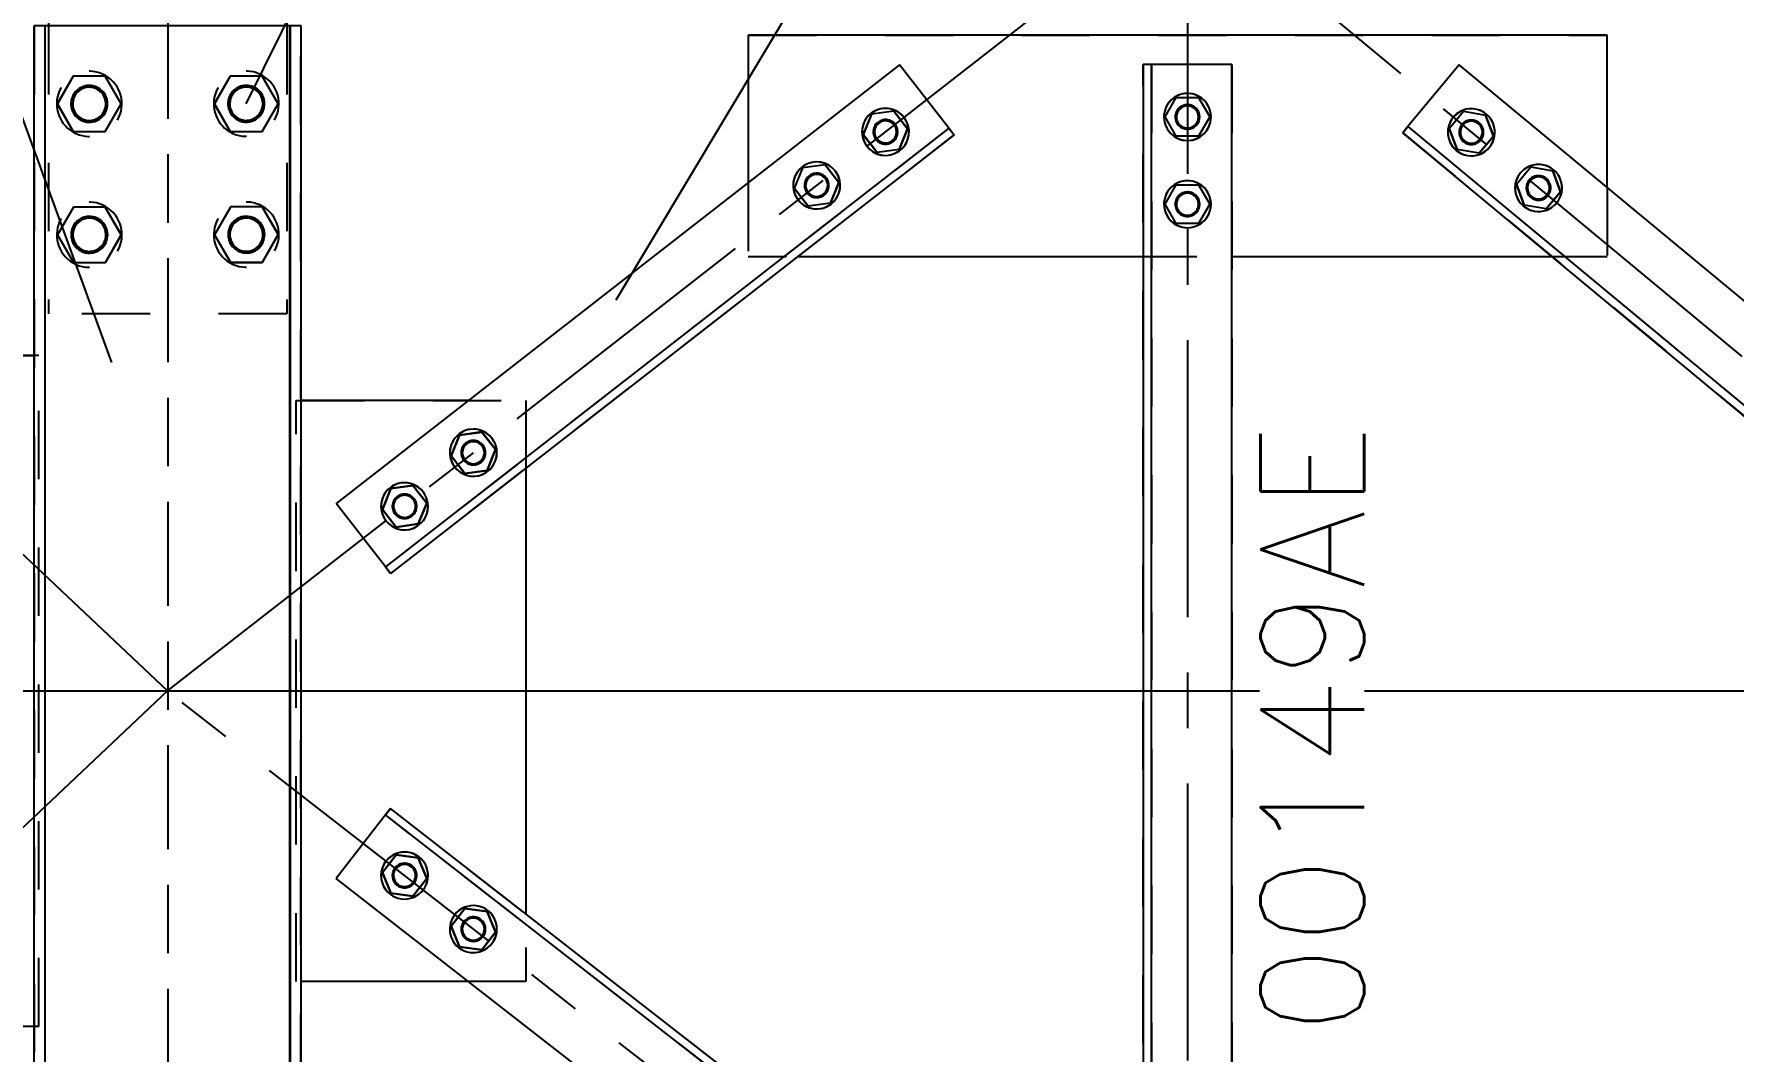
# Model space of a CAD drawing. Header units: millimetres. Extents: x 505 to 1346, y 20403 to 20997.
# Drawn here: x 1037.51 to 1086.21, y 20466.28 to 20495.42 of the extents above; entities that cross this region are included whole.
import ezdxf

# ---------------------------------------------------------------- set-up
doc = ezdxf.new("R2010")
doc.units = ezdxf.units.MM
for name, pattern in [('CENTER', [12.7, 7.9375, -1.5875, 1.5875, -1.5875]), ('DXK_LINE_DOT2', [3.9198, 1.9599, -1.9599]), ('DXK_LINE_DOT6', [6.9771, 2.979, -1.0191, 1.9599, -1.0191])]:
    doc.linetypes.add(name, pattern=pattern)
doc.styles.add('RomanS', font='ROMANS__.TTF', dxfattribs={"height": 0.2})

# ---------------------------------------------------------------- blocks, each defined once
blk = doc.blocks.new('Bolt-110200292-64989 - 64510')
at = {"color": 3, "linetype": 'Continuous'}
for p, q in [((1047.492, 20471.398), (1047.886, 20471.904)), ((1047.886, 20471.904), (1047.492, 20471.398)), ((1047.886, 20471.904), (1048.522, 20471.816)), ((1047.886, 20471.904), (1047.886, 20471.904)), ((1048.522, 20471.816), (1047.886, 20471.904)), ((1048.522, 20471.816), (1048.763, 20471.222)), ((1048.522, 20471.816), (1048.522, 20471.816)), ((1048.763, 20471.222), (1048.522, 20471.816)), ((1047.734, 20470.804), (1047.492, 20471.398)), ((1047.492, 20471.398), (1047.492, 20471.398)), ((1047.492, 20471.398), (1047.734, 20470.804)), ((1048.763, 20471.222), (1048.369, 20470.716)), ((1048.369, 20470.716), (1048.763, 20471.222)), ((1048.763, 20471.222), (1048.763, 20471.222)), ((1048.369, 20470.716), (1047.734, 20470.804)), ((1047.734, 20470.804), (1047.734, 20470.804)), ((1047.734, 20470.804), (1048.369, 20470.716)), ((1048.369, 20470.716), (1048.369, 20470.716)), ((1049.465, 20469.863), (1049.859, 20470.369)), ((1049.859, 20470.369), (1049.465, 20469.863)), ((1049.859, 20470.369), (1050.495, 20470.281)), ((1049.859, 20470.369), (1049.859, 20470.369)), ((1050.495, 20470.281), (1049.859, 20470.369)), ((1050.495, 20470.281), (1050.736, 20469.686)), ((1050.495, 20470.281), (1050.495, 20470.281)), ((1050.736, 20469.686), (1050.495, 20470.281)), ((1049.707, 20469.268), (1049.465, 20469.863)), ((1049.465, 20469.863), (1049.465, 20469.863)), ((1049.465, 20469.863), (1049.707, 20469.268)), ((1050.736, 20469.686), (1050.342, 20469.18)), ((1050.342, 20469.18), (1050.736, 20469.686)), ((1050.736, 20469.686), (1050.736, 20469.686)), ((1050.342, 20469.18), (1049.707, 20469.268)), ((1049.707, 20469.268), (1049.707, 20469.268)), ((1049.707, 20469.268), (1050.342, 20469.18)), ((1050.342, 20469.18), (1050.342, 20469.18))]:
    blk.add_line(p, q, dxfattribs=at)
at = {"color": 3, "linetype": 'DXK_LINE_DOT2'}
for p, q in [((1047.493, 20471.398), (1047.887, 20471.903)), ((1047.887, 20471.903), (1047.887, 20471.904)), ((1047.887, 20471.903), (1048.521, 20471.816)), ((1048.521, 20471.816), (1048.763, 20471.222)), ((1048.521, 20471.816), (1048.521, 20471.816)), ((1047.734, 20470.804), (1047.493, 20471.398)), ((1047.493, 20471.398), (1047.493, 20471.398)), ((1048.763, 20471.222), (1048.369, 20470.716)), ((1048.763, 20471.222), (1048.763, 20471.222)), ((1048.369, 20470.716), (1047.734, 20470.804)), ((1047.734, 20470.804), (1047.734, 20470.804)), ((1048.369, 20470.716), (1048.369, 20470.716)), ((1049.466, 20469.862), (1049.86, 20470.368)), ((1049.86, 20470.368), (1050.494, 20470.28)), ((1049.86, 20470.368), (1049.86, 20470.368)), ((1050.494, 20470.28), (1050.736, 20469.686)), ((1050.494, 20470.28), (1050.494, 20470.28)), ((1049.707, 20469.269), (1049.466, 20469.862)), ((1049.466, 20469.862), (1049.466, 20469.862)), ((1050.736, 20469.686), (1050.342, 20469.181)), ((1050.736, 20469.686), (1050.736, 20469.686)), ((1050.342, 20469.181), (1049.707, 20469.269)), ((1049.707, 20469.269), (1049.707, 20469.269)), ((1050.342, 20469.181), (1050.342, 20469.181))]:
    blk.add_line(p, q, dxfattribs=at)
at = {"color": 3, "linetype": 'Continuous'}
for centre, radius, start, end in [((1048.128, 20471.31), 0.675, 82.1109, 262.1109), ((1048.128, 20471.31), 0.675, 52.1109, 232.1109), ((1048.128, 20471.31), 0.675, 232.1109, 52.1109), ((1048.128, 20471.31), 0.317, 82.1109, 262.1109), ((1048.128, 20471.31), 0.35, 322.1109, 142.1109), ((1048.128, 20471.31), 0.675, 262.1109, 82.1109), ((1048.128, 20471.31), 0.317, 262.1109, 82.1109), ((1048.128, 20471.31), 0.35, 142.1109, 322.1109), ((1050.101, 20469.774), 0.675, 82.1109, 262.1109), ((1050.101, 20469.774), 0.675, 52.1109, 232.1109), ((1050.101, 20469.774), 0.675, 232.1109, 52.1109), ((1050.101, 20469.775), 0.317, 82.1109, 262.1109), ((1050.101, 20469.774), 0.35, 322.1109, 142.1109), ((1050.101, 20469.774), 0.675, 262.1109, 82.1109), ((1050.101, 20469.775), 0.317, 262.1109, 82.1109), ((1050.101, 20469.774), 0.35, 142.1109, 322.1109)]:
    blk.add_arc(centre, radius, start, end, dxfattribs=at)
at = {"color": 3, "linetype": 'DXK_LINE_DOT2'}
for centre, radius, start, end in [((1048.128, 20471.31), 0.35, 124.1109, 304.1109), ((1048.128, 20471.31), 0.317, 52.1109, 232.1109), ((1048.128, 20471.31), 0.35, 304.1109, 124.1109), ((1048.128, 20471.31), 0.317, 232.1109, 52.1109), ((1050.101, 20469.774), 0.317, 52.1109, 232.1109), ((1050.101, 20469.774), 0.35, 304.1109, 124.1109), ((1050.101, 20469.774), 0.35, 124.1109, 304.1109), ((1050.101, 20469.774), 0.317, 232.1109, 52.1109)]:
    blk.add_arc(centre, radius, start, end, dxfattribs=at)
blk = doc.blocks.new('Part-110200292-64598 - 64510')
at = {"color": 3, "linetype": 'Continuous'}
for p, q in [((1038.265, 20499.029), (1038.419, 20499.053)), ((1044.259, 20499.053), (1044.414, 20499.029)), ((1037.919, 20498.553), (1037.944, 20498.708)), ((1037.919, 20498.553), (1037.919, 20495.648)), ((1044.735, 20498.708), (1044.759, 20498.553)), ((1044.759, 20498.553), (1044.759, 20495.648))]:
    blk.add_line(p, q, dxfattribs=at)
at = {"color": 7, "linetype": 'DXK_LINE_DOT2'}
for p, q in [((1038.419, 20499.053), (1038.265, 20499.029)), ((1044.414, 20499.029), (1044.259, 20499.053)), ((1037.944, 20498.708), (1037.919, 20498.553)), ((1044.759, 20498.553), (1044.735, 20498.708)), ((1037.919, 20495.648), (1037.919, 20487.398)), ((1044.759, 20495.648), (1044.759, 20487.398)), ((1044.759, 20487.398), (1037.919, 20487.398))]:
    blk.add_line(p, q, dxfattribs=at)
at = {"color": 3, "linetype": 'Continuous'}
for centre, start, end in [((1038.419, 20498.553), 108, 162), ((1044.259, 20498.553), 18, 72)]:
    blk.add_arc(centre, 0.5, start, end, dxfattribs=at)
at = {"color": 7, "linetype": 'DXK_LINE_DOT2'}
for centre, start, end in [((1038.419, 20498.553), 108, 162), ((1044.259, 20498.553), 18, 72)]:
    blk.add_arc(centre, 0.5, start, end, dxfattribs=at)
blk = doc.blocks.new('Bolt-110200292-64599 - 64510')
at = {"color": 3, "linetype": 'DXK_LINE_DOT2'}
for p, q in [((1038.634, 20494.211), (1038.176, 20493.417)), ((1039.55, 20494.211), (1038.634, 20494.211)), ((1040.009, 20493.418), (1039.55, 20494.211)), ((1043.134, 20494.213), (1042.676, 20493.419)), ((1044.05, 20494.214), (1043.134, 20494.213)), ((1044.509, 20493.42), (1044.05, 20494.214)), ((1038.176, 20493.417), (1038.635, 20492.623)), ((1039.551, 20492.624), (1040.009, 20493.418)), ((1042.676, 20493.419), (1043.135, 20492.626)), ((1044.051, 20492.626), (1044.509, 20493.42)), ((1038.635, 20492.623), (1039.551, 20492.624)), ((1043.135, 20492.626), (1044.051, 20492.626)), ((1038.636, 20490.461), (1038.178, 20489.667)), ((1039.552, 20490.461), (1038.636, 20490.461)), ((1040.011, 20489.668), (1039.552, 20490.461)), ((1043.136, 20490.463), (1042.678, 20489.669)), ((1044.052, 20490.464), (1043.136, 20490.463)), ((1044.511, 20489.67), (1044.052, 20490.464)), ((1038.178, 20489.667), (1038.637, 20488.873)), ((1039.553, 20488.874), (1040.011, 20489.668)), ((1042.678, 20489.669), (1043.137, 20488.876)), ((1044.053, 20488.876), (1044.511, 20489.67)), ((1038.637, 20488.873), (1039.553, 20488.874)), ((1043.137, 20488.876), (1044.053, 20488.876))]:
    blk.add_line(p, q, dxfattribs=at)
at = {"color": 3, "linetype": 'Continuous'}
for p, q in [((1038.634, 20494.209), (1038.177, 20493.417)), ((1039.55, 20494.21), (1038.634, 20494.209)), ((1040.008, 20493.418), (1039.55, 20494.21)), ((1043.134, 20494.212), (1042.677, 20493.419)), ((1044.05, 20494.213), (1043.134, 20494.212)), ((1044.508, 20493.42), (1044.05, 20494.213)), ((1038.177, 20493.417), (1038.635, 20492.624)), ((1039.55, 20492.625), (1040.008, 20493.418)), ((1042.677, 20493.419), (1043.135, 20492.627)), ((1044.05, 20492.628), (1044.508, 20493.42)), ((1038.635, 20492.624), (1039.55, 20492.625)), ((1043.135, 20492.627), (1044.05, 20492.628)), ((1038.637, 20490.459), (1038.179, 20489.667)), ((1039.552, 20490.46), (1038.637, 20490.459)), ((1040.01, 20489.668), (1039.552, 20490.46)), ((1043.137, 20490.462), (1042.679, 20489.669)), ((1044.052, 20490.463), (1043.137, 20490.462)), ((1044.51, 20489.67), (1044.052, 20490.463)), ((1038.179, 20489.667), (1038.637, 20488.874)), ((1039.553, 20488.875), (1040.01, 20489.668)), ((1042.679, 20489.669), (1043.137, 20488.877)), ((1044.053, 20488.878), (1044.51, 20489.67)), ((1038.637, 20488.874), (1039.553, 20488.875)), ((1043.137, 20488.877), (1044.053, 20488.878))]:
    blk.add_line(p, q, dxfattribs=at)
at = {"color": 3, "linetype": 'DXK_LINE_DOT2'}
for centre, radius, start, end in [((1039.092, 20493.417), 0.933, 330.0324, 150.0324), ((1039.092, 20493.417), 0.525, 90.0324, 270.0324), ((1039.092, 20493.417), 0.525, 270.0324, 90.0324), ((1043.592, 20493.42), 0.933, 330.0324, 150.0324), ((1043.592, 20493.42), 0.525, 90.0324, 270.0324), ((1043.592, 20493.42), 0.525, 270.0324, 90.0324), ((1039.092, 20493.417), 0.933, 150.0324, 330.0324), ((1039.092, 20493.417), 0.476, 150.0324, 330.0324), ((1039.092, 20493.417), 0.476, 330.0324, 150.0324), ((1043.592, 20493.42), 0.933, 150.0324, 330.0324), ((1043.592, 20493.42), 0.476, 150.0324, 330.0324), ((1043.592, 20493.42), 0.476, 330.0324, 150.0324), ((1039.095, 20489.667), 0.933, 330.0324, 150.0324), ((1043.595, 20489.67), 0.933, 330.0324, 150.0324), ((1039.095, 20489.667), 0.933, 150.0324, 330.0324), ((1039.095, 20489.667), 0.525, 90.0324, 270.0324), ((1039.095, 20489.667), 0.476, 330.0324, 150.0324), ((1039.095, 20489.667), 0.525, 270.0324, 90.0324), ((1043.595, 20489.67), 0.933, 150.0324, 330.0324), ((1043.595, 20489.67), 0.525, 90.0324, 270.0324), ((1043.595, 20489.67), 0.476, 330.0324, 150.0324), ((1043.595, 20489.67), 0.525, 270.0324, 90.0324), ((1039.095, 20489.667), 0.476, 150.0324, 330.0324), ((1043.595, 20489.67), 0.476, 150.0324, 330.0324)]:
    blk.add_arc(centre, radius, start, end, dxfattribs=at)
at = {"color": 3, "linetype": 'Continuous'}
for centre, radius, start, end in [((1039.092, 20493.417), 0.525, 288.0324, 108.0324), ((1043.592, 20493.42), 0.525, 288.0324, 108.0324), ((1039.092, 20493.417), 0.525, 108.0324, 288.0324), ((1039.092, 20493.417), 0.476, 0.0324, 180.0324), ((1043.592, 20493.42), 0.525, 108.0324, 288.0324), ((1043.592, 20493.42), 0.476, 0.0324, 180.0324), ((1039.092, 20493.417), 0.476, 180.0324, 0.0324), ((1043.592, 20493.42), 0.476, 180.0324, 0.0324), ((1039.095, 20489.667), 0.525, 108.0324, 288.0324), ((1039.095, 20489.667), 0.476, 0.0324, 180.0324), ((1039.095, 20489.667), 0.525, 288.0324, 108.0324), ((1043.595, 20489.67), 0.525, 108.0324, 288.0324), ((1043.595, 20489.67), 0.476, 0.0324, 180.0324), ((1043.595, 20489.67), 0.525, 288.0324, 108.0324), ((1039.095, 20489.667), 0.476, 180.0324, 0.0324), ((1043.595, 20489.67), 0.476, 180.0324, 0.0324)]:
    blk.add_arc(centre, radius, start, end, dxfattribs=at)
blk = doc.blocks.new('Part-110200292-64571 - 64510')
at = {"color": 7, "linetype": 'CENTER'}
blk.add_line((1070.569, 20499.348), (1070.569, 20453.848), dxfattribs=at)
at = {"color": 3, "linetype": 'Continuous'}
for p, q in [((1069.299, 20494.542), (1069.299, 20458.655)), ((1069.534, 20494.542), (1069.299, 20494.542)), ((1069.534, 20458.655), (1069.534, 20494.542)), ((1071.839, 20494.542), (1069.534, 20494.542)), ((1071.839, 20458.655), (1071.839, 20494.542)), ((1069.299, 20458.655), (1069.534, 20458.655)), ((1071.839, 20458.655), (1069.534, 20458.655))]:
    blk.add_line(p, q, dxfattribs=at)
at = {"color": 7, "linetype": 'DXK_LINE_DOT2'}
for p, q in [((1069.299, 20458.655), (1069.299, 20494.542)), ((1069.534, 20494.542), (1069.534, 20458.655)), ((1071.839, 20494.542), (1071.839, 20458.655))]:
    blk.add_line(p, q, dxfattribs=at)
blk = doc.blocks.new('Part-110200292-64583 - 64510')
at = {"color": 7, "linetype": 'CENTER'}
blk.add_line((1070.566, 20499.351), (1125.461, 20453.848), dxfattribs=at)
at = {"color": 3, "linetype": 'Continuous'}
for p, q in [((1078.361, 20494.538), (1076.89, 20492.764)), ((1119.289, 20460.614), (1078.361, 20494.538)), ((1076.74, 20492.583), (1076.89, 20492.764)), ((1117.668, 20458.659), (1076.74, 20492.583)), ((1076.74, 20492.583), (1076.741, 20492.583)), ((1076.89, 20492.764), (1117.818, 20458.839)), ((1076.89, 20492.764), (1076.89, 20492.764))]:
    blk.add_line(p, q, dxfattribs=at)
at = {"color": 7, "linetype": 'DXK_LINE_DOT2'}
for p, q in [((1078.361, 20494.538), (1078.361, 20494.538)), ((1076.89, 20492.764), (1076.741, 20492.583)), ((1076.741, 20492.583), (1117.668, 20458.659)), ((1076.89, 20492.764), (1117.818, 20458.839))]:
    blk.add_line(p, q, dxfattribs=at)
blk = doc.blocks.new('Part-110200292-64584 - 64510')
at = {"color": 7, "linetype": 'CENTER'}
blk.add_line((1017.212, 20499.351), (1041.331, 20476.598), dxfattribs=at)
at = {"color": 3, "linetype": 'Continuous'}
for p, q in [((1022.582, 20492.862), (1024.164, 20494.538)), ((1024.164, 20494.538), (1036.514, 20482.889)), ((1022.421, 20492.691), (1022.582, 20492.862)), ((1022.421, 20492.691), (1022.421, 20492.691)), ((1022.421, 20492.691), (1034.771, 20481.041)), ((1022.582, 20492.862), (1022.582, 20492.862)), ((1022.582, 20492.862), (1034.932, 20481.212)), ((1036.514, 20482.889), (1034.932, 20481.212)), ((1034.932, 20481.212), (1034.771, 20481.041)), ((1034.771, 20481.041), (1034.771, 20481.041)), ((1034.932, 20481.212), (1034.932, 20481.212))]:
    blk.add_line(p, q, dxfattribs=at)
at = {"color": 7, "linetype": 'DXK_LINE_DOT2'}
for p, q in [((1022.582, 20492.862), (1022.421, 20492.691)), ((1022.421, 20492.691), (1034.771, 20481.041)), ((1022.582, 20492.862), (1034.932, 20481.212)), ((1034.932, 20481.212), (1034.771, 20481.041))]:
    blk.add_line(p, q, dxfattribs=at)
blk = doc.blocks.new('Part-110200292-64596 - 64510')
at = {"color": 3, "linetype": 'Continuous'}
for p, q in [((1045.164, 20495.648), (1037.514, 20495.648)), ((1037.514, 20457.548), (1037.514, 20495.648)), ((1037.829, 20457.548), (1037.829, 20495.648)), ((1044.837, 20495.648), (1044.849, 20495.648)), ((1044.837, 20457.548), (1044.837, 20495.648)), ((1044.849, 20495.648), (1044.849, 20457.548)), ((1045.164, 20457.548), (1045.164, 20495.648)), ((1045.164, 20457.548), (1037.514, 20457.548)), ((1044.837, 20457.548), (1044.849, 20457.548))]:
    blk.add_line(p, q, dxfattribs=at)
at = {"color": 7, "linetype": 'DXK_LINE_DOT2'}
for p, q in [((1037.514, 20495.648), (1037.514, 20457.548)), ((1037.829, 20457.548), (1037.829, 20495.648)), ((1045.152, 20495.648), (1045.164, 20495.648)), ((1045.152, 20457.548), (1045.152, 20495.648)), ((1045.152, 20457.548), (1045.164, 20457.548))]:
    blk.add_line(p, q, dxfattribs=at)
blk = doc.blocks.new('Part-110200292-64987 - 64510')
at = {"color": 7, "linetype": 'CENTER'}
blk.add_line((1070.57, 20453.846), (1041.331, 20476.598), dxfattribs=at)
at = {"color": 3, "linetype": 'Continuous'}
for p, q in [((1047.58, 20473.048), (1046.164, 20471.229)), ((1047.724, 20473.233), (1047.58, 20473.048)), ((1063.733, 20460.478), (1047.58, 20473.048)), ((1047.58, 20473.048), (1047.58, 20473.048)), ((1063.878, 20460.663), (1047.724, 20473.233)), ((1047.724, 20473.233), (1047.724, 20473.233)), ((1062.318, 20458.658), (1046.164, 20471.229)), ((1063.733, 20460.478), (1062.318, 20458.658)), ((1063.878, 20460.663), (1063.733, 20460.478)), ((1063.733, 20460.478), (1063.733, 20460.478)), ((1063.877, 20460.663), (1063.878, 20460.663))]:
    blk.add_line(p, q, dxfattribs=at)
at = {"color": 7, "linetype": 'DXK_LINE_DOT2'}
for p, q in [((1047.58, 20473.048), (1047.724, 20473.233)), ((1063.733, 20460.478), (1047.58, 20473.048)), ((1063.877, 20460.663), (1047.724, 20473.233)), ((1063.733, 20460.478), (1063.877, 20460.663))]:
    blk.add_line(p, q, dxfattribs=at)
blk = doc.blocks.new('Part-110200292-64770 - 64510')
at = {"color": 7, "linetype": 'DXK_LINE_DOT2'}
for p, q in [((1032.993, 20486.21), (1031.233, 20486.21)), ((1031.233, 20486.21), (1031.233, 20484.379)), ((1031.233, 20486.21), (1031.233, 20486.21)), ((1032.993, 20486.21), (1037.514, 20486.21)), ((1037.644, 20486.21), (1037.514, 20486.21)), ((1037.644, 20466.987), (1037.644, 20486.21)), ((1037.644, 20486.21), (1037.644, 20486.21)), ((1031.233, 20468.818), (1031.233, 20484.379)), ((1031.233, 20468.818), (1031.233, 20466.987)), ((1032.993, 20466.987), (1031.233, 20466.987)), ((1031.233, 20466.987), (1031.233, 20466.987)), ((1037.514, 20466.987), (1032.993, 20466.987)), ((1037.644, 20466.987), (1037.514, 20466.987)), ((1037.644, 20466.987), (1037.644, 20466.987))]:
    blk.add_line(p, q, dxfattribs=at)
at = {"color": 3, "linetype": 'Continuous'}
for p, q in [((1037.514, 20486.21), (1032.993, 20486.21)), ((1031.233, 20484.379), (1031.233, 20468.818)), ((1037.514, 20466.987), (1032.993, 20466.987))]:
    blk.add_line(p, q, dxfattribs=at)
blk = doc.blocks.new('Part-110200292-64650 - 64510')
at = {"color": 7, "linetype": 'CENTER'}
blk.add_line((1041.331, 20476.598), (1070.57, 20499.351), dxfattribs=at)
at = {"color": 3, "linetype": 'Continuous'}
for p, q in [((1062.318, 20494.539), (1046.164, 20481.968)), ((1063.733, 20492.719), (1062.318, 20494.539)), ((1063.733, 20492.719), (1047.58, 20480.149)), ((1063.878, 20492.534), (1047.724, 20479.964)), ((1063.733, 20492.719), (1063.733, 20492.719)), ((1063.733, 20492.719), (1063.878, 20492.534)), ((1063.878, 20492.534), (1063.877, 20492.534)), ((1047.58, 20480.149), (1046.164, 20481.968)), ((1047.58, 20480.149), (1047.724, 20479.964)), ((1047.58, 20480.149), (1047.58, 20480.149)), ((1047.724, 20479.964), (1047.724, 20479.964))]:
    blk.add_line(p, q, dxfattribs=at)
at = {"color": 7, "linetype": 'DXK_LINE_DOT2'}
for p, q in [((1063.733, 20492.719), (1047.58, 20480.149)), ((1063.877, 20492.534), (1047.724, 20479.964)), ((1063.733, 20492.719), (1063.733, 20492.719)), ((1063.877, 20492.534), (1063.733, 20492.719)), ((1047.724, 20479.964), (1047.58, 20480.149))]:
    blk.add_line(p, q, dxfattribs=at)
blk = doc.blocks.new('Part-110200292-64774 - 64510')
at = {"color": 7, "linetype": 'DXK_LINE_DOT2'}
for p, q in [((1045.019, 20468.274), (1045.019, 20484.923)), ((1045.019, 20484.923), (1051.601, 20484.923)), ((1045.019, 20484.923), (1045.019, 20484.923)), ((1051.601, 20484.923), (1051.601, 20468.274)), ((1051.601, 20484.923), (1051.601, 20484.923)), ((1051.601, 20468.274), (1045.019, 20468.274)), ((1045.019, 20468.274), (1045.019, 20468.274)), ((1051.601, 20468.274), (1051.601, 20468.274))]:
    blk.add_line(p, q, dxfattribs=at)
at = {"color": 3, "linetype": 'Continuous'}
for p, q in [((1049.96, 20484.923), (1045.164, 20484.923)), ((1051.601, 20482.981), (1051.601, 20470.216)), ((1049.96, 20468.274), (1045.164, 20468.274))]:
    blk.add_line(p, q, dxfattribs=at)
blk = doc.blocks.new('Bolt-110200292-64768 - 64510')
at = {"color": 3, "linetype": 'Continuous'}
for p, q in [((1069.928, 20493.042), (1070.249, 20493.598)), ((1070.249, 20493.598), (1070.89, 20493.598)), ((1070.89, 20493.598), (1071.211, 20493.042)), ((1070.249, 20492.487), (1069.928, 20493.042)), ((1071.211, 20493.042), (1070.89, 20492.487)), ((1070.89, 20492.487), (1070.249, 20492.487)), ((1069.928, 20490.542), (1070.249, 20491.098)), ((1070.249, 20491.098), (1070.89, 20491.098)), ((1070.89, 20491.098), (1071.211, 20490.542)), ((1070.249, 20489.987), (1069.928, 20490.542)), ((1071.211, 20490.542), (1070.89, 20489.987)), ((1070.89, 20489.987), (1070.249, 20489.987))]:
    blk.add_line(p, q, dxfattribs=at)
at = {"color": 3, "linetype": 'DXK_LINE_DOT2'}
for p, q in [((1069.928, 20493.042), (1070.249, 20493.597)), ((1070.249, 20493.597), (1070.89, 20493.597)), ((1070.89, 20493.597), (1071.21, 20493.042)), ((1070.249, 20492.487), (1069.928, 20493.042)), ((1071.21, 20493.042), (1070.89, 20492.487)), ((1070.89, 20492.487), (1070.249, 20492.487)), ((1069.928, 20490.542), (1070.249, 20491.097)), ((1070.249, 20491.097), (1070.89, 20491.097)), ((1070.89, 20491.097), (1071.21, 20490.542)), ((1070.249, 20489.987), (1069.928, 20490.542)), ((1071.21, 20490.542), (1070.89, 20489.987)), ((1070.89, 20489.987), (1070.249, 20489.987))]:
    blk.add_line(p, q, dxfattribs=at)
at = {"color": 3, "linetype": 'Continuous'}
for centre, radius, start, end in [((1070.569, 20493.042), 0.675, 30, 210), ((1070.569, 20493.042), 0.675, 0, 180), ((1070.569, 20493.042), 0.675, 180, 0), ((1070.569, 20493.042), 0.675, 210, 30), ((1070.569, 20493.042), 0.35, 90, 270), ((1070.569, 20493.042), 0.317, 30, 210), ((1070.569, 20493.042), 0.317, 210, 30), ((1070.569, 20493.042), 0.35, 270, 90), ((1070.569, 20490.542), 0.675, 30, 210), ((1070.569, 20490.542), 0.675, 0, 180), ((1070.569, 20490.542), 0.675, 180, 0), ((1070.569, 20490.542), 0.675, 210, 30), ((1070.569, 20490.542), 0.35, 90, 270), ((1070.569, 20490.542), 0.317, 30, 210), ((1070.569, 20490.542), 0.317, 210, 30), ((1070.569, 20490.542), 0.35, 270, 90)]:
    blk.add_arc(centre, radius, start, end, dxfattribs=at)
at = {"color": 3, "linetype": 'DXK_LINE_DOT2'}
for centre, radius, start, end in [((1070.569, 20493.042), 0.35, 72, 252), ((1070.569, 20493.042), 0.317, 0, 180), ((1070.569, 20493.042), 0.317, 180, 0), ((1070.569, 20493.042), 0.35, 252, 72), ((1070.569, 20490.542), 0.35, 72, 252), ((1070.569, 20490.542), 0.317, 0, 180), ((1070.569, 20490.542), 0.317, 180, 0), ((1070.569, 20490.542), 0.35, 252, 72)]:
    blk.add_arc(centre, radius, start, end, dxfattribs=at)
blk = doc.blocks.new('Part-110200292-64766 - 64510')
at = {"color": 3, "linetype": 'Continuous'}
for p, q in [((1057.977, 20495.388), (1057.977, 20495.388)), ((1057.977, 20495.388), (1057.977, 20491.161)), ((1082.596, 20495.388), (1057.977, 20495.388)), ((1082.596, 20495.388), (1082.596, 20495.388)), ((1082.596, 20491.029), (1082.596, 20495.388)), ((1069.299, 20489.038), (1059.386, 20489.038)), ((1081.017, 20489.038), (1071.839, 20489.038))]:
    blk.add_line(p, q, dxfattribs=at)
at = {"color": 7, "linetype": 'DXK_LINE_DOT2'}
for p, q in [((1057.977, 20495.388), (1082.596, 20495.388)), ((1057.977, 20491.161), (1057.977, 20489.038)), ((1082.596, 20491.029), (1082.596, 20489.038)), ((1082.596, 20489.038), (1057.977, 20489.038))]:
    blk.add_line(p, q, dxfattribs=at)
blk = doc.blocks.new('Bolt-110200292-64767 - 64510')
at = {"color": 3, "linetype": 'Continuous'}
for p, q in [((1061.278, 20492.527), (1061.52, 20493.121)), ((1061.278, 20492.527), (1061.52, 20493.121)), ((1062.155, 20493.209), (1061.52, 20493.121)), ((1062.155, 20493.209), (1062.549, 20492.703)), ((1062.549, 20492.703), (1062.155, 20493.209)), ((1061.672, 20492.021), (1061.278, 20492.527)), ((1061.278, 20492.527), (1061.278, 20492.527)), ((1061.278, 20492.527), (1061.672, 20492.021)), ((1062.549, 20492.703), (1062.308, 20492.109)), ((1062.308, 20492.109), (1062.549, 20492.703)), ((1062.549, 20492.703), (1062.549, 20492.703)), ((1062.308, 20492.109), (1061.672, 20492.021)), ((1059.305, 20490.992), (1059.547, 20491.586)), ((1059.305, 20490.992), (1059.547, 20491.586)), ((1060.182, 20491.674), (1059.547, 20491.586)), ((1060.182, 20491.674), (1060.576, 20491.168)), ((1060.576, 20491.168), (1060.182, 20491.674)), ((1060.576, 20491.168), (1060.335, 20490.573)), ((1060.335, 20490.573), (1060.576, 20491.168)), ((1060.576, 20491.168), (1060.576, 20491.168)), ((1059.699, 20490.485), (1059.305, 20490.992)), ((1059.305, 20490.992), (1059.305, 20490.992)), ((1059.305, 20490.992), (1059.699, 20490.485)), ((1060.335, 20490.573), (1059.699, 20490.485))]:
    blk.add_line(p, q, dxfattribs=at)
at = {"color": 3, "linetype": 'DXK_LINE_DOT2'}
for p, q in [((1061.279, 20492.527), (1061.52, 20493.121)), ((1062.155, 20493.209), (1061.52, 20493.121)), ((1062.155, 20493.209), (1062.549, 20492.703)), ((1061.673, 20492.021), (1061.279, 20492.527)), ((1061.279, 20492.527), (1061.279, 20492.527)), ((1062.549, 20492.703), (1062.307, 20492.109)), ((1062.549, 20492.703), (1062.549, 20492.703)), ((1062.307, 20492.109), (1061.673, 20492.021)), ((1059.306, 20490.992), (1059.547, 20491.585)), ((1060.182, 20491.673), (1059.547, 20491.585)), ((1060.182, 20491.673), (1060.576, 20491.168)), ((1060.576, 20491.168), (1060.334, 20490.574)), ((1060.576, 20491.168), (1060.576, 20491.168)), ((1059.7, 20490.486), (1059.306, 20490.992)), ((1059.306, 20490.992), (1059.306, 20490.992)), ((1060.334, 20490.574), (1059.7, 20490.486))]:
    blk.add_line(p, q, dxfattribs=at)
at = {"color": 3, "linetype": 'Continuous'}
for centre, radius, start, end in [((1061.914, 20492.615), 0.675, 127.889, 307.889), ((1061.914, 20492.615), 0.675, 337.889, 157.889), ((1061.914, 20492.615), 0.675, 307.889, 127.889), ((1061.914, 20492.615), 0.675, 157.889, 337.889), ((1061.914, 20492.615), 0.35, 37.889, 217.889), ((1061.914, 20492.615), 0.317, 157.889, 337.889), ((1061.914, 20492.615), 0.317, 337.889, 157.889), ((1061.914, 20492.615), 0.35, 217.889, 37.889), ((1059.941, 20491.08), 0.675, 127.889, 307.889), ((1059.941, 20491.08), 0.675, 337.889, 157.889), ((1059.941, 20491.08), 0.675, 307.889, 127.889), ((1059.941, 20491.08), 0.675, 157.889, 337.889), ((1059.941, 20491.08), 0.35, 37.889, 217.889), ((1059.941, 20491.08), 0.317, 157.889, 337.889), ((1059.941, 20491.08), 0.317, 337.889, 157.889), ((1059.941, 20491.08), 0.35, 217.889, 37.889)]:
    blk.add_arc(centre, radius, start, end, dxfattribs=at)
at = {"color": 3, "linetype": 'DXK_LINE_DOT2'}
for centre, radius, start, end in [((1061.914, 20492.615), 0.35, 19.889, 199.889), ((1061.914, 20492.615), 0.35, 199.889, 19.889), ((1061.914, 20492.615), 0.317, 127.889, 307.889), ((1061.914, 20492.615), 0.317, 307.889, 127.889), ((1059.941, 20491.08), 0.35, 19.889, 199.889), ((1059.941, 20491.08), 0.35, 199.889, 19.889), ((1059.941, 20491.08), 0.317, 127.889, 307.889), ((1059.941, 20491.08), 0.317, 307.889, 127.889)]:
    blk.add_arc(centre, radius, start, end, dxfattribs=at)
blk = doc.blocks.new('Bolt-110200292-64769 - 64510')
at = {"color": 3, "linetype": 'Continuous'}
for p, q in [((1078.073, 20492.711), (1078.483, 20493.205)), ((1078.073, 20492.711), (1078.483, 20493.205)), ((1078.483, 20493.205), (1079.115, 20493.097)), ((1079.115, 20493.097), (1079.338, 20492.496)), ((1079.338, 20492.496), (1079.115, 20493.097)), ((1078.296, 20492.11), (1078.073, 20492.711)), ((1078.073, 20492.711), (1078.073, 20492.711)), ((1078.073, 20492.711), (1078.296, 20492.11)), ((1079.338, 20492.496), (1078.929, 20492.002)), ((1078.929, 20492.002), (1079.338, 20492.496)), ((1079.338, 20492.496), (1079.338, 20492.496)), ((1078.929, 20492.002), (1078.296, 20492.11)), ((1079.998, 20491.116), (1080.408, 20491.609)), ((1079.998, 20491.116), (1080.408, 20491.609)), ((1080.408, 20491.609), (1081.04, 20491.502)), ((1080.221, 20490.514), (1079.998, 20491.116)), ((1079.998, 20491.116), (1079.998, 20491.116)), ((1079.998, 20491.116), (1080.221, 20490.514)), ((1081.04, 20491.502), (1081.263, 20490.9)), ((1081.263, 20490.9), (1081.04, 20491.502)), ((1081.263, 20490.9), (1080.854, 20490.407)), ((1080.854, 20490.407), (1081.263, 20490.9)), ((1081.263, 20490.9), (1081.263, 20490.9)), ((1080.854, 20490.407), (1080.221, 20490.514))]:
    blk.add_line(p, q, dxfattribs=at)
at = {"color": 3, "linetype": 'DXK_LINE_DOT2'}
for p, q in [((1078.074, 20492.711), (1078.483, 20493.204)), ((1078.483, 20493.204), (1079.115, 20493.097)), ((1079.115, 20493.097), (1079.338, 20492.496)), ((1078.297, 20492.11), (1078.074, 20492.711)), ((1078.074, 20492.711), (1078.074, 20492.711)), ((1079.338, 20492.496), (1078.929, 20492.003)), ((1079.338, 20492.496), (1079.338, 20492.496)), ((1078.929, 20492.003), (1078.297, 20492.11)), ((1079.999, 20491.116), (1080.408, 20491.609)), ((1080.408, 20491.609), (1081.04, 20491.501)), ((1080.222, 20490.515), (1079.999, 20491.116)), ((1079.999, 20491.116), (1079.999, 20491.116)), ((1081.04, 20491.501), (1081.262, 20490.901)), ((1081.262, 20490.901), (1080.853, 20490.407)), ((1081.262, 20490.901), (1081.262, 20490.901)), ((1080.853, 20490.407), (1080.222, 20490.515))]:
    blk.add_line(p, q, dxfattribs=at)
at = {"color": 3, "linetype": 'Continuous'}
for centre, radius, start, end in [((1078.706, 20492.603), 0.675, 80.3451, 260.3451), ((1078.706, 20492.603), 0.675, 50.3451, 230.3451), ((1078.706, 20492.603), 0.675, 230.3451, 50.3451), ((1078.706, 20492.603), 0.675, 260.3451, 80.3451), ((1078.706, 20492.603), 0.35, 140.3451, 320.3451), ((1078.706, 20492.603), 0.317, 80.3451, 260.3451), ((1078.706, 20492.603), 0.35, 320.3451, 140.3451), ((1078.706, 20492.603), 0.317, 260.3451, 80.3451), ((1080.631, 20491.008), 0.675, 80.3451, 260.3451), ((1080.631, 20491.008), 0.675, 50.3451, 230.3451), ((1080.631, 20491.008), 0.675, 230.3451, 50.3451), ((1080.631, 20491.008), 0.675, 260.3451, 80.3451), ((1080.631, 20491.008), 0.35, 140.3451, 320.3451), ((1080.631, 20491.008), 0.317, 80.3451, 260.3451), ((1080.631, 20491.008), 0.35, 320.3451, 140.3451), ((1080.631, 20491.008), 0.317, 260.3451, 80.3451)]:
    blk.add_arc(centre, radius, start, end, dxfattribs=at)
at = {"color": 3, "linetype": 'DXK_LINE_DOT2'}
for centre, radius, start, end in [((1078.706, 20492.603), 0.35, 122.3451, 302.3451), ((1078.706, 20492.603), 0.317, 50.3451, 230.3451), ((1078.706, 20492.603), 0.317, 230.3451, 50.3451), ((1078.706, 20492.603), 0.35, 302.3451, 122.3451), ((1080.631, 20491.008), 0.35, 122.3451, 302.3451), ((1080.631, 20491.008), 0.317, 50.3451, 230.3451), ((1080.631, 20491.008), 0.317, 230.3451, 50.3451), ((1080.631, 20491.008), 0.35, 302.3451, 122.3451)]:
    blk.add_arc(centre, radius, start, end, dxfattribs=at)
blk = doc.blocks.new('Part-110200292-64772 - 64510')
at = {"color": 7, "linetype": 'CENTER'}
blk.add_line((1041.331, 20476.598), (1017.212, 20453.846), dxfattribs=at)
at = {"color": 3, "linetype": 'Continuous'}
for p, q in [((1034.771, 20472.156), (1022.421, 20460.506)), ((1034.771, 20472.156), (1034.771, 20472.156)), ((1034.771, 20472.156), (1034.932, 20471.985)), ((1034.932, 20471.985), (1022.582, 20460.335)), ((1034.932, 20471.985), (1034.932, 20471.985)), ((1034.932, 20471.985), (1036.514, 20470.308)), ((1036.514, 20470.308), (1024.164, 20458.658)), ((1022.421, 20460.506), (1022.421, 20460.506)), ((1022.582, 20460.335), (1022.421, 20460.506)), ((1022.582, 20460.335), (1022.582, 20460.335)), ((1024.164, 20458.658), (1022.582, 20460.335))]:
    blk.add_line(p, q, dxfattribs=at)
at = {"color": 7, "linetype": 'DXK_LINE_DOT2'}
for p, q in [((1034.771, 20472.156), (1022.421, 20460.506)), ((1034.932, 20471.985), (1034.771, 20472.156)), ((1034.932, 20471.985), (1022.582, 20460.335)), ((1022.582, 20460.335), (1022.421, 20460.506))]:
    blk.add_line(p, q, dxfattribs=at)
blk = doc.blocks.new('Bolt-110200292-64775 - 64510')
at = {"color": 3, "linetype": 'Continuous'}
for p, q in [((1049.465, 20483.334), (1049.707, 20483.929)), ((1049.707, 20483.929), (1049.465, 20483.334)), ((1049.707, 20483.929), (1050.342, 20484.017)), ((1050.342, 20484.017), (1049.707, 20483.929)), ((1049.707, 20483.929), (1049.707, 20483.929)), ((1050.342, 20484.017), (1050.736, 20483.511)), ((1050.342, 20484.017), (1050.342, 20484.017)), ((1050.736, 20483.511), (1050.342, 20484.017)), ((1049.859, 20482.828), (1049.465, 20483.334)), ((1049.465, 20483.334), (1049.465, 20483.334)), ((1049.465, 20483.334), (1049.859, 20482.828)), ((1050.736, 20483.511), (1050.495, 20482.916)), ((1050.495, 20482.916), (1050.736, 20483.511)), ((1050.736, 20483.511), (1050.736, 20483.511)), ((1050.495, 20482.916), (1049.859, 20482.828)), ((1049.859, 20482.828), (1050.495, 20482.916)), ((1049.859, 20482.828), (1049.859, 20482.828)), ((1050.495, 20482.916), (1050.495, 20482.916)), ((1047.492, 20481.799), (1047.734, 20482.393)), ((1047.734, 20482.393), (1047.492, 20481.799)), ((1047.734, 20482.393), (1048.369, 20482.481)), ((1048.369, 20482.481), (1047.734, 20482.393)), ((1047.734, 20482.393), (1047.734, 20482.393)), ((1048.369, 20482.481), (1048.763, 20481.975)), ((1048.369, 20482.481), (1048.369, 20482.481)), ((1048.763, 20481.975), (1048.369, 20482.481)), ((1047.886, 20481.293), (1047.492, 20481.799)), ((1047.492, 20481.799), (1047.492, 20481.799)), ((1047.492, 20481.799), (1047.886, 20481.293)), ((1048.763, 20481.975), (1048.522, 20481.381)), ((1048.522, 20481.381), (1048.763, 20481.975)), ((1048.763, 20481.975), (1048.763, 20481.975)), ((1048.522, 20481.381), (1047.886, 20481.293)), ((1047.886, 20481.293), (1048.522, 20481.381)), ((1047.886, 20481.293), (1047.886, 20481.293)), ((1048.522, 20481.381), (1048.522, 20481.381))]:
    blk.add_line(p, q, dxfattribs=at)
at = {"color": 3, "linetype": 'DXK_LINE_DOT2'}
for p, q in [((1049.466, 20483.335), (1049.707, 20483.928)), ((1049.707, 20483.928), (1050.342, 20484.016)), ((1049.707, 20483.928), (1049.707, 20483.928)), ((1050.342, 20484.016), (1050.736, 20483.511)), ((1050.342, 20484.016), (1050.342, 20484.016)), ((1049.86, 20482.829), (1049.466, 20483.335)), ((1049.466, 20483.335), (1049.466, 20483.335)), ((1050.736, 20483.511), (1050.494, 20482.917)), ((1050.736, 20483.511), (1050.736, 20483.51)), ((1050.494, 20482.917), (1049.86, 20482.829)), ((1049.86, 20482.829), (1049.86, 20482.829)), ((1050.494, 20482.917), (1050.494, 20482.917)), ((1047.493, 20481.799), (1047.734, 20482.393)), ((1047.734, 20482.393), (1048.369, 20482.481)), ((1047.734, 20482.393), (1047.734, 20482.393)), ((1048.369, 20482.481), (1048.763, 20481.975)), ((1048.369, 20482.481), (1048.369, 20482.481)), ((1047.887, 20481.293), (1047.493, 20481.799)), ((1047.493, 20481.799), (1047.493, 20481.799)), ((1048.763, 20481.975), (1048.521, 20481.381)), ((1048.763, 20481.975), (1048.763, 20481.975)), ((1048.521, 20481.381), (1047.887, 20481.293)), ((1047.887, 20481.293), (1047.887, 20481.293)), ((1048.521, 20481.381), (1048.521, 20481.381))]:
    blk.add_line(p, q, dxfattribs=at)
at = {"color": 3, "linetype": 'Continuous'}
for centre, radius, start, end in [((1050.101, 20483.423), 0.675, 127.8891, 307.8891), ((1050.101, 20483.423), 0.675, 337.8891, 157.8891), ((1050.101, 20483.423), 0.675, 307.8891, 127.8891), ((1050.101, 20483.423), 0.35, 37.8891, 217.8891), ((1050.101, 20483.422), 0.317, 337.8891, 157.8891), ((1050.101, 20483.423), 0.675, 157.8891, 337.8891), ((1050.101, 20483.422), 0.317, 157.8891, 337.8891), ((1050.101, 20483.423), 0.35, 217.8891, 37.8891), ((1048.128, 20481.887), 0.675, 127.8891, 307.8891), ((1048.128, 20481.887), 0.675, 337.8891, 157.8891), ((1048.128, 20481.887), 0.675, 307.8891, 127.8891), ((1048.128, 20481.887), 0.675, 157.8891, 337.8891), ((1048.128, 20481.887), 0.35, 37.8891, 217.8891), ((1048.128, 20481.887), 0.317, 157.8891, 337.8891), ((1048.128, 20481.887), 0.317, 337.8891, 157.8891), ((1048.128, 20481.887), 0.35, 217.8891, 37.8891)]:
    blk.add_arc(centre, radius, start, end, dxfattribs=at)
at = {"color": 3, "linetype": 'DXK_LINE_DOT2'}
for centre, radius, start, end in [((1050.101, 20483.423), 0.35, 19.8891, 199.8891), ((1050.101, 20483.423), 0.317, 307.8891, 127.8891), ((1050.101, 20483.423), 0.35, 199.8891, 19.8891), ((1050.101, 20483.423), 0.317, 127.8891, 307.8891), ((1048.128, 20481.887), 0.35, 19.8891, 199.8891), ((1048.128, 20481.887), 0.35, 199.8891, 19.8891), ((1048.128, 20481.887), 0.317, 127.8891, 307.8891), ((1048.128, 20481.887), 0.317, 307.8891, 127.8891)]:
    blk.add_arc(centre, radius, start, end, dxfattribs=at)
blk = doc.blocks.new('Line-110200292-69326 - 64510')
at = {"color": 7, "linetype": 'DXK_LINE_DOT6'}
blk.add_line((1041.341, 20502.948), (1041.341, 20450.248), dxfattribs=at)
blk = doc.blocks.new('StraightDimension-110200292-69598 - 64510')
at = {"color": 7, "linetype": 'Continuous'}
blk.add_line((546.338, 20476.598), (1160.942, 20476.598), dxfattribs=at)
blk = doc.blocks.new('StraightDimension-110200292-69599 - 64510')
at = {"color": 7, "linetype": 'Continuous'}
blk.add_line((546.338, 20476.598), (1160.942, 20476.598), dxfattribs=at)
blk = doc.blocks.new('Mark-110200292-75649 - 64510')
at = {"color": 7, "linetype": 'Continuous'}
for p, q in [((1043.592, 20493.42), (1049.713, 20505.829)), ((1049.713, 20505.829), (1059.412, 20505.829))]:
    blk.add_line(p, q, dxfattribs=at)
at = {"color": 0}
blk.add_wipeout([(1058.812, 20506.429), (1058.812, 20515.229), (1050.313, 20515.229), (1050.313, 20506.429)], dxfattribs=at)
at = {"color": 3, "style": 'RomanS', "width": 0.9}
for s, p in [('E123', (1050.313, 20512.729)), ('E212', (1050.313, 20509.429)), ('E222', (1050.313, 20506.429))]:
    blk.add_text(s, height=2.4772, dxfattribs=at).set_placement(p)
blk = doc.blocks.new('Mark-110200292-70270 - 64510')
at = {"color": 0}
blk.add_wipeout([(1075.636, 20486.401), (1072.636, 20486.401), (1072.636, 20466.766), (1075.636, 20466.766)], dxfattribs=at)
blk.add_wipeout([(1075.636, 20486.401), (1072.636, 20486.401), (1072.636, 20466.766), (1075.636, 20466.766)], dxfattribs=at)
at = {"color": 6, "style": 'RomanS'}
blk.add_text('00149AE', height=2.9727, rotation=90.0002, dxfattribs=at).set_placement((1075.636, 20466.766))
blk = doc.blocks.new('Mark-110200292-70762 - 64510')
at = {"color": 7, "linetype": 'Continuous'}
for p, q in [((1054.191, 20487.803), (1063.902, 20504.036)), ((1063.902, 20504.036), (1084.318, 20504.036))]:
    blk.add_line(p, q, dxfattribs=at)
at = {"color": 0}
blk.add_wipeout([(1083.718, 20504.636), (1083.718, 20507.636), (1064.502, 20507.636), (1064.502, 20504.636)], dxfattribs=at)
blk.add_wipeout([(1083.718, 20504.636), (1083.718, 20507.636), (1064.502, 20507.636), (1064.502, 20504.636)], dxfattribs=at)
at = {"color": 6, "style": 'RomanS'}
blk.add_text('00149AL', height=2.9727, dxfattribs=at).set_placement((1064.502, 20504.636))
blk = doc.blocks.new('Mark-110200292-70833 - 64510')
at = {"color": 7, "linetype": 'Continuous'}
for p in [(1008.639, 20514.48), (1039.739, 20486.005)]:
    blk.add_line(p, (1029.333, 20514.48), dxfattribs=at)
at = {"color": 0}
blk.add_wipeout([(1028.733, 20515.08), (1028.733, 20518.08), (1009.239, 20518.08), (1009.239, 20515.08)], dxfattribs=at)
blk.add_wipeout([(1028.733, 20515.08), (1028.733, 20518.08), (1009.239, 20518.08), (1009.239, 20515.08)], dxfattribs=at)
at = {"color": 6, "style": 'RomanS'}
blk.add_text('00149AA', height=2.9727, dxfattribs=at).set_placement((1009.239, 20515.08))

msp = doc.modelspace()

# ---------------------------------------------------------------- block references
for name in ['Line-110200292-69326 - 64510', 'Part-110200292-64584 - 64510', 'Part-110200292-64650 - 64510', 'Part-110200292-64571 - 64510', 'Part-110200292-64583 - 64510', 'Part-110200292-64598 - 64510', 'Part-110200292-64596 - 64510', 'Part-110200292-64766 - 64510', 'Bolt-110200292-64599 - 64510', 'Bolt-110200292-64768 - 64510', 'Bolt-110200292-64767 - 64510', 'Bolt-110200292-64769 - 64510', 'Part-110200292-64770 - 64510', 'Part-110200292-64774 - 64510', 'Bolt-110200292-64775 - 64510', 'Part-110200292-64772 - 64510', 'Part-110200292-64987 - 64510', 'Bolt-110200292-64989 - 64510']:
    msp.add_blockref(name, (0, 0))

# ---------------------------------------------------------------- next in the draw order: block references
msp.add_blockref('StraightDimension-110200292-69598 - 64510', (0, 0))

# ---------------------------------------------------------------- next in the draw order: block references
for name in ['Mark-110200292-70833 - 64510', 'Mark-110200292-75649 - 64510', 'StraightDimension-110200292-69599 - 64510']:
    msp.add_blockref(name, (0, 0))

# ---------------------------------------------------------------- next in the draw order: block references
for name in ['Mark-110200292-70762 - 64510', 'Mark-110200292-70270 - 64510']:
    msp.add_blockref(name, (0, 0))

doc.saveas('drawing.dxf')
